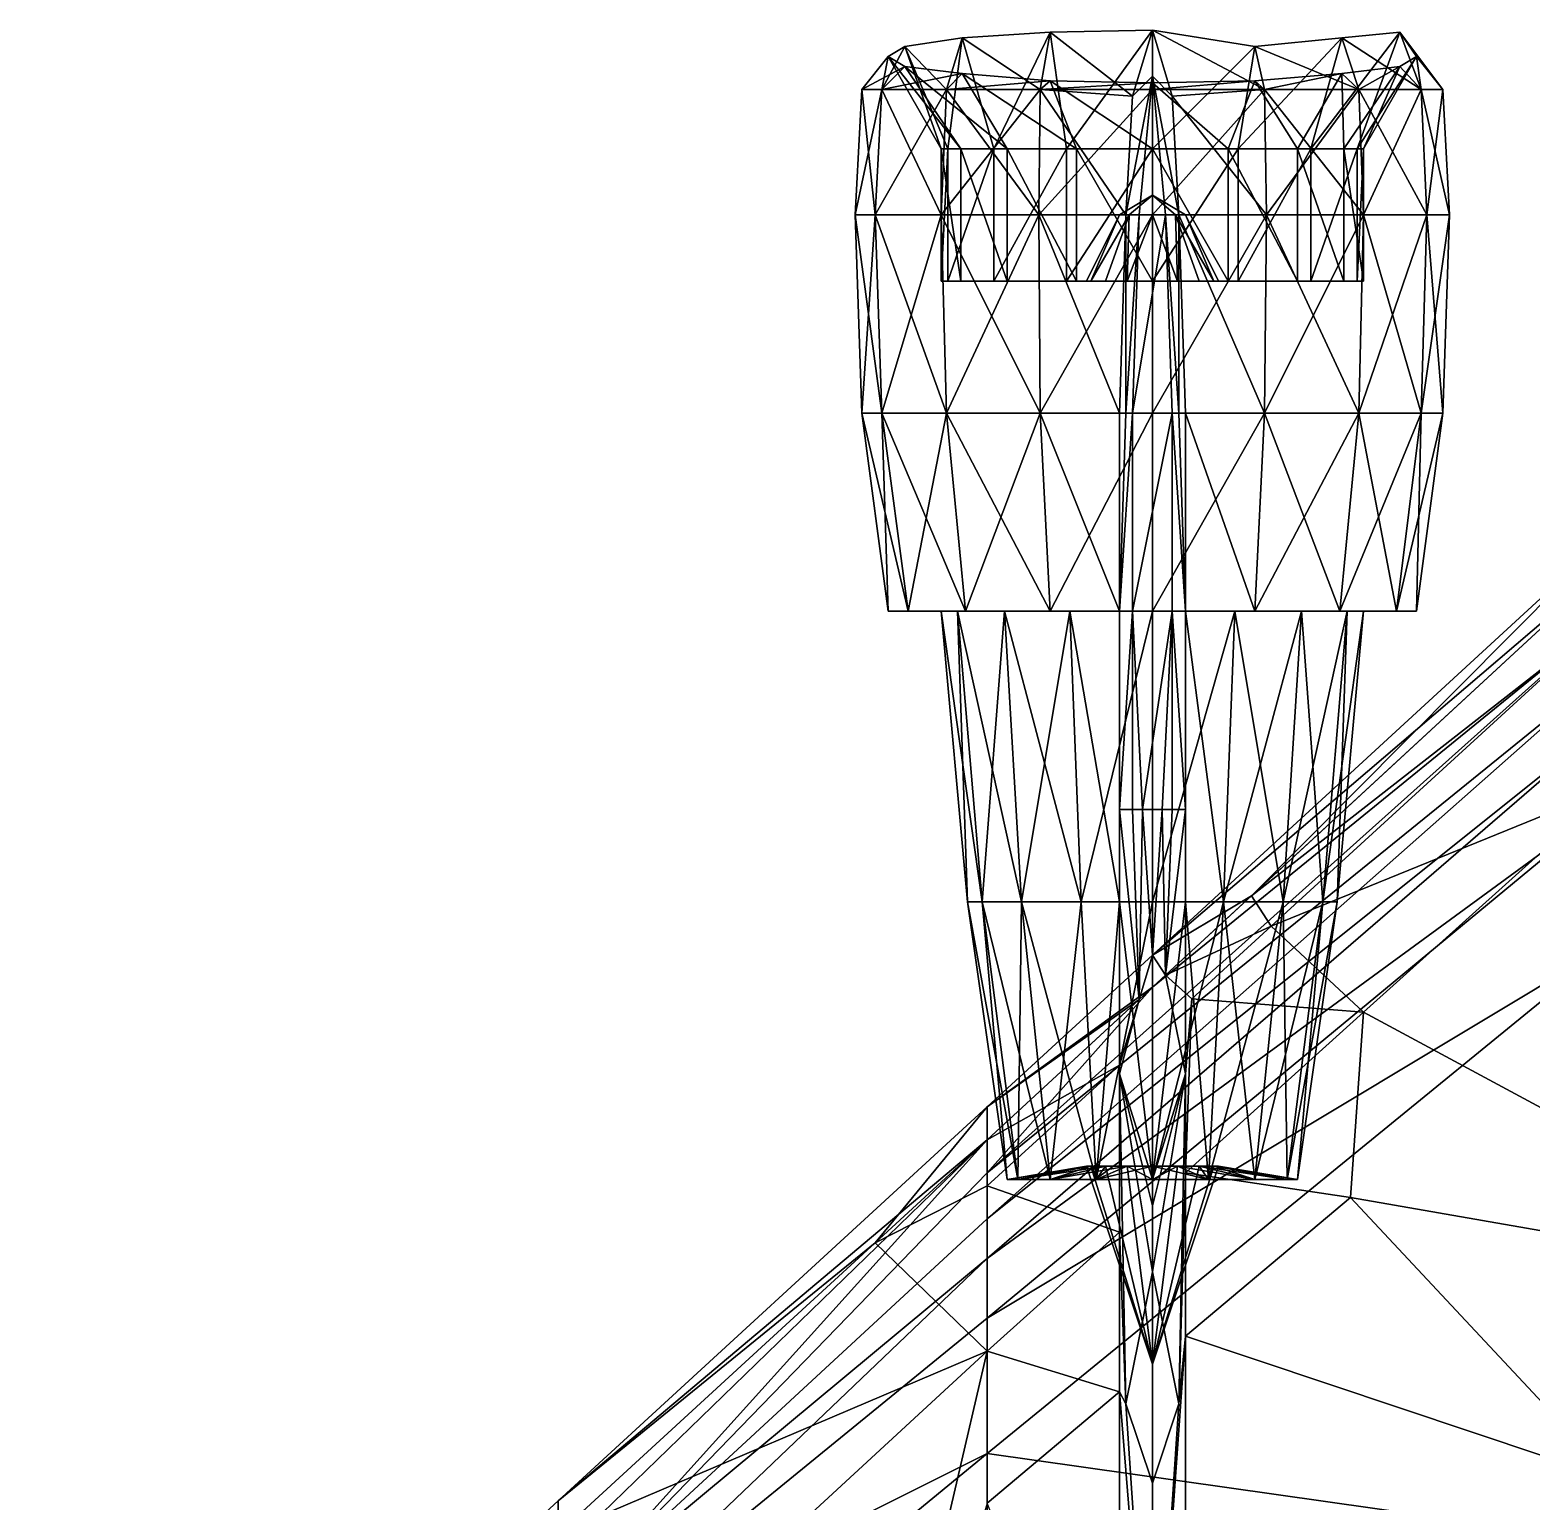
# Model space of a CAD drawing. Header units: metres. Extents: x -98 to 98, y -139 to 92.
# Drawn here: x -60 to -37.25, y -13.48 to 8.8 of the extents above; entities that cross this region are included whole.
import ezdxf

# ---------------------------------------------------------------- set-up
doc = ezdxf.new("R2010")
doc.units = ezdxf.units.M

msp = doc.modelspace()

# ---------------------------------------------------------------- linework, layer by layer
for points in [[(-46.1, 7, -11.65), (-46.75, 8.55, -11.4), (-45.88, 8.68, -10.1)], [(-45.88, 8.68, -10.1), (-46.75, 8.55, -11.4), (-46.12, 7.9, -9.58)], [(-45.88, 8.68, -10.1), (-46.12, 7.9, -9.58), (-44.7, 7.9, -8.62)], [(-45.4, 7, -10.6), (-46.1, 7, -11.65), (-45.88, 8.68, -10.1)], [(-45.4, 7, -10.6), (-45.88, 8.68, -10.1), (-44.55, 8.77, -9.2)], [(-44.55, 8.77, -9.2), (-45.88, 8.68, -10.1), (-44.7, 7.9, -8.62)], [(-44.3, 7, -9.8), (-45.4, 7, -10.6), (-44.55, 8.77, -9.2)], [(-44.55, 8.77, -9.2), (-44.7, 7.9, -8.62), (-43.3, 7.8, -8.3)], [(-44.3, 7, -9.8), (-44.55, 8.77, -9.2), (-43, 8.8, -8.9)], [(-43, 8.8, -8.9), (-44.55, 8.77, -9.2), (-43.3, 7.8, -8.3)], [(-43, 7, -9.5), (-44.3, 7, -9.8), (-43, 8.8, -8.9)], [(-43, 8.8, -8.9), (-43.3, 7.8, -8.3), (-43, 8.1, -8.2)], [(-43, 7, -9.5), (-43, 8.8, -8.9), (-41.45, 8.55, -9.2)], [(-41.45, 8.55, -9.2), (-43, 8.8, -8.9), (-41.3, 7.9, -8.62)], [(-43, 8.8, -8.9), (-42.7, 7.8, -8.3), (-41.3, 7.9, -8.62)], [(-42.7, 7.8, -8.3), (-43, 8.8, -8.9), (-43, 8.1, -8.2)], [(-40.6, 7, -10.6), (-41.7, 7, -9.8), (-40.13, 8.68, -10.1)], [(-41.7, 7, -9.8), (-41.45, 8.55, -9.2), (-40.13, 8.68, -10.1)], [(-40.13, 8.68, -10.1), (-41.45, 8.55, -9.2), (-39.87, 7.9, -9.58)], [(-39.9, 7, -11.65), (-40.6, 7, -10.6), (-39.25, 8.77, -11.4)], [(-40.6, 7, -10.6), (-40.13, 8.68, -10.1), (-39.25, 8.77, -11.4)], [(-39.25, 8.77, -11.4), (-40.13, 8.68, -10.1), (-38.93, 7.9, -11)], [(-40.13, 8.68, -10.1), (-39.87, 7.9, -9.58), (-38.93, 7.9, -11)], [(-39.9, 7, -11.65), (-39.25, 8.77, -11.4), (-39, 8.4, -12.9)], [(-39, 8.4, -12.9), (-39.25, 8.77, -11.4), (-38.6, 7.9, -12.7)], [(-39.25, 8.77, -11.4), (-38.93, 7.9, -11), (-38.6, 7.9, -12.7)], [(-46.75, 8.55, -11.4), (-47.1, 7.9, -11), (-46.12, 7.9, -9.58)], [(-46.75, 8.55, -11.4), (-47, 8.4, -12.9), (-47.1, 7.9, -11)], [(-46.2, 7, -12.7), (-47, 8.4, -12.9), (-46.75, 8.55, -11.4)], [(-46.1, 7, -11.65), (-46.2, 7, -12.7), (-46.75, 8.55, -11.4)], [(-41.7, 7, -9.8), (-43, 7, -9.5), (-41.45, 8.55, -9.2)], [(-41.45, 8.55, -9.2), (-41.3, 7.9, -8.62), (-39.87, 7.9, -9.58)], [(-47, 8.4, -12.9), (-47.4, 7.9, -12.7), (-47.1, 7.9, -11)], [(-47, 8.4, -12.9), (-46.75, 8.25, -14.4), (-47.4, 7.9, -12.7)], [(-46.75, 8.25, -14.4), (-47.1, 7.9, -14.4), (-47.4, 7.9, -12.7)], [(-46.75, 8.25, -14.4), (-45.88, 8.14, -15.5), (-47.1, 7.9, -14.4)], [(-46.2, 7, -12.7), (-45.9, 7, -14.1), (-47, 8.4, -12.9)], [(-45.9, 7, -14.1), (-46.75, 8.25, -14.4), (-47, 8.4, -12.9)], [(-45.9, 7, -14.1), (-45.2, 7, -15.1), (-46.75, 8.25, -14.4)], [(-45.2, 7, -15.1), (-45.88, 8.14, -15.5), (-46.75, 8.25, -14.4)], [(-40.1, 7, -14.1), (-39.25, 8.25, -14.4), (-40.13, 8.14, -15.5)], [(-40.13, 8.14, -15.5), (-39.25, 8.25, -14.4), (-39.87, 7.9, -15.83)], [(-40.1, 7, -14.1), (-39.8, 7, -12.7), (-39.25, 8.25, -14.4)], [(-39.8, 7, -12.7), (-39.9, 7, -11.65), (-39, 8.4, -12.9)], [(-39.25, 8.25, -14.4), (-38.93, 7.9, -14.4), (-39.87, 7.9, -15.83)], [(-39.8, 7, -12.7), (-39, 8.4, -12.9), (-39.25, 8.25, -14.4)], [(-39.25, 8.25, -14.4), (-39, 8.4, -12.9), (-38.93, 7.9, -14.4)], [(-39, 8.4, -12.9), (-38.6, 7.9, -12.7), (-38.93, 7.9, -14.4)], [(-45.88, 8.14, -15.5), (-46.12, 7.9, -15.83), (-47.1, 7.9, -14.4)], [(-45.88, 8.14, -15.5), (-44.55, 8.03, -16.6), (-46.12, 7.9, -15.83)], [(-44.55, 8.03, -16.6), (-44.7, 7.9, -16.78), (-46.12, 7.9, -15.83)], [(-45.2, 7, -15.1), (-44.15, 7, -15.7), (-45.88, 8.14, -15.5)], [(-44.15, 7, -15.7), (-44.55, 8.03, -16.6), (-45.88, 8.14, -15.5)], [(-44.55, 8.03, -16.6), (-43, 8, -16.9), (-44.7, 7.9, -16.78)], [(-43, 8, -16.9), (-43, 7.9, -17.2), (-44.7, 7.9, -16.78)], [(-44.15, 7, -15.7), (-43, 7, -15.9), (-44.55, 8.03, -16.6)], [(-43, 7, -15.9), (-43, 8, -16.9), (-44.55, 8.03, -16.6)], [(-43, 8.1, -8.2), (-43.4, 6, -7.7), (-43.2, 6, -7.2)], [(-43, 8.1, -8.2), (-43.3, 7.8, -8.3), (-43.4, 6, -8.2)], [(-43, 8.1, -8.2), (-43.4, 6, -8.2), (-43.4, 6, -7.7)], [(-43, 8.1, -8.2), (-43.2, 6, -7.2), (-42.8, 6, -7.2)], [(-42.6, 6, -7.7), (-43, 8.1, -8.2), (-42.8, 6, -7.2)], [(-42.7, 7.8, -8.3), (-43, 8.1, -8.2), (-42.6, 6, -8.2)], [(-42.6, 6, -8.2), (-43, 8.1, -8.2), (-42.6, 6, -7.7)], [(-41.85, 7, -15.7), (-41.45, 8.03, -16.6), (-43, 8, -16.9)], [(-43, 8, -16.9), (-41.45, 8.03, -16.6), (-43, 7.9, -17.2)], [(-41.45, 8.03, -16.6), (-41.3, 7.9, -16.78), (-43, 7.9, -17.2)], [(-43, 7, -15.9), (-41.85, 7, -15.7), (-43, 8, -16.9)], [(-41.85, 7, -15.7), (-40.8, 7, -15.1), (-41.45, 8.03, -16.6)], [(-40.8, 7, -15.1), (-40.13, 8.14, -15.5), (-41.45, 8.03, -16.6)], [(-41.45, 8.03, -16.6), (-40.13, 8.14, -15.5), (-41.3, 7.9, -16.78)], [(-40.13, 8.14, -15.5), (-39.87, 7.9, -15.83), (-41.3, 7.9, -16.78)], [(-40.8, 7, -15.1), (-40.1, 7, -14.1), (-40.13, 8.14, -15.5)], [(-47.2, 6, -14.45), (-47.5, 6, -12.7), (-47.1, 7.9, -14.4)], [(-47.5, 6, -12.7), (-47.4, 7.9, -12.7), (-47.1, 7.9, -14.4)], [(-47.5, 6, -12.7), (-47.2, 6, -10.96), (-47.4, 7.9, -12.7)], [(-47.2, 6, -10.96), (-47.1, 7.9, -11), (-47.4, 7.9, -12.7)], [(-46.2, 6, -15.9), (-47.2, 6, -14.45), (-46.12, 7.9, -15.83)], [(-47.2, 6, -14.45), (-47.1, 7.9, -14.4), (-46.12, 7.9, -15.83)], [(-47.2, 6, -10.96), (-46.2, 6, -9.5), (-47.1, 7.9, -11)], [(-46.2, 6, -9.5), (-46.12, 7.9, -9.58), (-47.1, 7.9, -11)], [(-44.72, 6, -16.87), (-46.2, 6, -15.9), (-44.7, 7.9, -16.78)], [(-46.2, 6, -15.9), (-46.12, 7.9, -15.83), (-44.7, 7.9, -16.78)], [(-46.2, 6, -9.5), (-44.72, 6, -8.52), (-46.12, 7.9, -9.58)], [(-44.72, 6, -8.52), (-44.7, 7.9, -8.62), (-46.12, 7.9, -9.58)], [(-43, 6, -17.2), (-44.72, 6, -16.87), (-43, 7.9, -17.2)], [(-44.72, 6, -16.87), (-44.7, 7.9, -16.78), (-43, 7.9, -17.2)], [(-44.72, 6, -8.52), (-43.4, 6, -8.2), (-44.7, 7.9, -8.62)], [(-43.4, 6, -8.2), (-43.3, 7.8, -8.3), (-44.7, 7.9, -8.62)], [(-41.27, 6, -16.87), (-43, 6, -17.2), (-41.3, 7.9, -16.78)], [(-43, 6, -17.2), (-43, 7.9, -17.2), (-41.3, 7.9, -16.78)], [(-41.27, 6, -8.52), (-41.3, 7.9, -8.62), (-42.7, 7.8, -8.3)], [(-42.6, 6, -8.2), (-41.27, 6, -8.52), (-42.7, 7.8, -8.3)], [(-41.27, 6, -8.52), (-39.8, 6, -9.5), (-41.3, 7.9, -8.62)], [(-39.8, 6, -9.5), (-39.87, 7.9, -9.58), (-41.3, 7.9, -8.62)], [(-41.27, 6, -16.87), (-41.3, 7.9, -16.78), (-39.87, 7.9, -15.83)], [(-39.8, 6, -15.9), (-41.27, 6, -16.87), (-39.87, 7.9, -15.83)], [(-39.8, 6, -9.5), (-38.84, 6, -10.96), (-39.87, 7.9, -9.58)], [(-38.84, 6, -10.96), (-38.93, 7.9, -11), (-39.87, 7.9, -9.58)], [(-39.8, 6, -15.9), (-39.87, 7.9, -15.83), (-38.93, 7.9, -14.4)], [(-38.84, 6, -14.45), (-39.8, 6, -15.9), (-38.93, 7.9, -14.4)], [(-38.84, 6, -10.96), (-38.5, 6, -12.7), (-38.93, 7.9, -11)], [(-38.5, 6, -12.7), (-38.6, 7.9, -12.7), (-38.93, 7.9, -11)], [(-38.84, 6, -14.45), (-38.93, 7.9, -14.4), (-38.6, 7.9, -12.7)], [(-38.5, 6, -12.7), (-38.84, 6, -14.45), (-38.6, 7.9, -12.7)], [(-46.1, 5, -11.65), (-46.2, 5, -12.7), (-46.1, 7, -11.65)], [(-46.2, 5, -12.7), (-46.2, 7, -12.7), (-46.1, 7, -11.65)], [(-46.2, 5, -12.7), (-45.9, 5, -14.1), (-46.2, 7, -12.7)], [(-45.9, 5, -14.1), (-45.9, 7, -14.1), (-46.2, 7, -12.7)], [(-45.4, 5, -10.6), (-46.1, 5, -11.65), (-45.4, 7, -10.6)], [(-46.1, 5, -11.65), (-46.1, 7, -11.65), (-45.4, 7, -10.6)], [(-45.9, 5, -14.1), (-45.2, 5, -15.1), (-45.9, 7, -14.1)], [(-45.2, 5, -15.1), (-45.2, 7, -15.1), (-45.9, 7, -14.1)], [(-44.3, 5, -9.8), (-45.4, 5, -10.6), (-44.3, 7, -9.8)], [(-45.4, 5, -10.6), (-45.4, 7, -10.6), (-44.3, 7, -9.8)], [(-45.2, 5, -15.1), (-44.15, 5, -15.7), (-45.2, 7, -15.1)], [(-44.15, 5, -15.7), (-44.15, 7, -15.7), (-45.2, 7, -15.1)], [(-43, 5, -9.5), (-44.3, 5, -9.8), (-43, 7, -9.5)], [(-44.3, 5, -9.8), (-44.3, 7, -9.8), (-43, 7, -9.5)], [(-44.15, 5, -15.7), (-43, 5, -15.9), (-44.15, 7, -15.7)], [(-43, 5, -15.9), (-43, 7, -15.9), (-44.15, 7, -15.7)], [(-43, 5, -15.9), (-41.85, 5, -15.7), (-43, 7, -15.9)], [(-41.85, 5, -15.7), (-41.85, 7, -15.7), (-43, 7, -15.9)], [(-41.7, 5, -9.8), (-43, 5, -9.5), (-41.7, 7, -9.8)], [(-43, 5, -9.5), (-43, 7, -9.5), (-41.7, 7, -9.8)], [(-41.85, 5, -15.7), (-40.8, 5, -15.1), (-41.85, 7, -15.7)], [(-40.8, 5, -15.1), (-40.8, 7, -15.1), (-41.85, 7, -15.7)], [(-40.6, 5, -10.6), (-41.7, 5, -9.8), (-40.6, 7, -10.6)], [(-41.7, 5, -9.8), (-41.7, 7, -9.8), (-40.6, 7, -10.6)], [(-40.8, 5, -15.1), (-40.1, 5, -14.1), (-40.8, 7, -15.1)], [(-40.1, 5, -14.1), (-40.1, 7, -14.1), (-40.8, 7, -15.1)], [(-39.9, 5, -11.65), (-40.6, 5, -10.6), (-39.9, 7, -11.65)], [(-40.6, 5, -10.6), (-40.6, 7, -10.6), (-39.9, 7, -11.65)], [(-40.1, 5, -14.1), (-39.8, 5, -12.7), (-40.1, 7, -14.1)], [(-39.8, 5, -12.7), (-39.8, 7, -12.7), (-40.1, 7, -14.1)], [(-39.8, 5, -12.7), (-39.9, 5, -11.65), (-39.8, 7, -12.7)], [(-39.9, 5, -11.65), (-39.9, 7, -11.65), (-39.8, 7, -12.7)], [(-43.5, 6, -12.7), (-43.35, 6, -12.35), (-43, 6.3, -12.7)], [(-43.35, 6, -13.05), (-43.5, 6, -12.7), (-43, 6.3, -12.7)], [(-43.35, 6, -12.35), (-43, 6, -12.2), (-43, 6.3, -12.7)], [(-43, 6, -13.2), (-43.35, 6, -13.05), (-43, 6.3, -12.7)], [(-42.65, 6, -13.05), (-43, 6, -13.2), (-43, 6.3, -12.7)], [(-42.5, 6, -12.7), (-42.65, 6, -13.05), (-43, 6.3, -12.7)], [(-42.65, 6, -12.35), (-42.5, 6, -12.7), (-43, 6.3, -12.7)], [(-43, 6, -12.2), (-42.65, 6, -12.35), (-43, 6.3, -12.7)], [(-47.4, 3, -12.7), (-47.5, 6, -12.7), (-47.2, 6, -14.45)], [(-47.4, 3, -12.7), (-47.1, 3, -11), (-47.5, 6, -12.7)], [(-47.1, 3, -11), (-47.2, 6, -10.96), (-47.5, 6, -12.7)], [(-47.1, 3, -14.4), (-47.4, 3, -12.7), (-47.2, 6, -14.45)], [(-47.1, 3, -14.4), (-47.2, 6, -14.45), (-46.2, 6, -15.9)], [(-47.1, 3, -11), (-46.12, 3, -9.58), (-47.2, 6, -10.96)], [(-46.12, 3, -9.58), (-46.2, 6, -9.5), (-47.2, 6, -10.96)], [(-46.12, 3, -15.83), (-47.1, 3, -14.4), (-46.2, 6, -15.9)], [(-46.12, 3, -15.83), (-46.2, 6, -15.9), (-44.72, 6, -16.87)], [(-46.12, 3, -9.58), (-44.7, 3, -8.62), (-46.2, 6, -9.5)], [(-44.7, 3, -8.62), (-44.72, 6, -8.52), (-46.2, 6, -9.5)], [(-44.7, 3, -16.78), (-46.12, 3, -15.83), (-44.72, 6, -16.87)], [(-44.7, 3, -16.78), (-44.72, 6, -16.87), (-43, 6, -17.2)], [(-44.7, 3, -8.62), (-43.5, 3, -8.3), (-44.72, 6, -8.52)], [(-43.5, 3, -8.3), (-43.4, 6, -8.2), (-44.72, 6, -8.52)], [(-43, 3, -17.2), (-44.7, 3, -16.78), (-43, 6, -17.2)], [(-43.5, 6, -12.7), (-44, 5, -12.7), (-43.93, 5, -12.32)], [(-43.5, 6, -12.7), (-43.93, 5, -13.08), (-44, 5, -12.7)], [(-43.35, 6, -12.35), (-43.93, 5, -12.32), (-43.71, 5, -12)], [(-43.35, 6, -12.35), (-43.5, 6, -12.7), (-43.93, 5, -12.32)], [(-43.5, 6, -12.7), (-43.35, 6, -13.05), (-43.93, 5, -13.08)], [(-43.35, 6, -13.05), (-43.71, 5, -13.41), (-43.93, 5, -13.08)], [(-43.35, 6, -12.35), (-43.71, 5, -12), (-43.38, 5, -11.78)], [(-43.35, 6, -13.05), (-43.38, 5, -13.63), (-43.71, 5, -13.41)], [(-43.4, 6, -8.2), (-43.5, 3, -8.3), (-43.4, 3, -7)], [(-43.4, 6, -7.7), (-43.4, 3, -7), (-43.2, 6, -7.2)], [(-43.4, 3, -7), (-43.3, 3, -6), (-43.2, 6, -7.2)], [(-43.4, 6, -8.2), (-43.4, 3, -7), (-43.4, 6, -7.7)], [(-43, 6, -12.2), (-43.38, 5, -11.78), (-43, 5, -11.7)], [(-43, 6, -12.2), (-43.35, 6, -12.35), (-43.38, 5, -11.78)], [(-43.35, 6, -13.05), (-43, 6, -13.2), (-43.38, 5, -13.63)], [(-43, 6, -13.2), (-43, 5, -13.7), (-43.38, 5, -13.63)], [(-42.8, 6, -7.2), (-43.3, 3, -6), (-42.7, 3, -6)], [(-43.2, 6, -7.2), (-43.3, 3, -6), (-42.8, 6, -7.2)], [(-43, 6, -13.2), (-42.62, 5, -13.63), (-43, 5, -13.7)], [(-43, 6, -13.2), (-42.65, 6, -13.05), (-42.62, 5, -13.63)], [(-42.65, 6, -12.35), (-43, 6, -12.2), (-42.62, 5, -11.78)], [(-43, 6, -12.2), (-43, 5, -11.7), (-42.62, 5, -11.78)], [(-41.3, 3, -16.78), (-43, 3, -17.2), (-41.27, 6, -16.87)], [(-43, 3, -17.2), (-43, 6, -17.2), (-41.27, 6, -16.87)], [(-42.6, 6, -7.7), (-42.8, 6, -7.2), (-42.6, 3, -7)], [(-42.6, 3, -7), (-42.8, 6, -7.2), (-42.7, 3, -6)], [(-42.65, 6, -13.05), (-42.29, 5, -13.41), (-42.62, 5, -13.63)], [(-42.65, 6, -13.05), (-42.07, 5, -13.08), (-42.29, 5, -13.41)], [(-42.65, 6, -13.05), (-42.5, 6, -12.7), (-42.07, 5, -13.08)], [(-42.5, 6, -12.7), (-42.65, 6, -12.35), (-42.07, 5, -12.32)], [(-42.65, 6, -12.35), (-42.29, 5, -12), (-42.07, 5, -12.32)], [(-42.65, 6, -12.35), (-42.62, 5, -11.78), (-42.29, 5, -12)], [(-42.5, 3, -8.3), (-41.3, 3, -8.62), (-42.6, 6, -8.2)], [(-41.3, 3, -8.62), (-41.27, 6, -8.52), (-42.6, 6, -8.2)], [(-42.5, 3, -8.3), (-42.6, 6, -8.2), (-42.6, 3, -7)], [(-42.6, 3, -7), (-42.6, 6, -8.2), (-42.6, 6, -7.7)], [(-42.5, 6, -12.7), (-42, 5, -12.7), (-42.07, 5, -13.08)], [(-42.5, 6, -12.7), (-42.07, 5, -12.32), (-42, 5, -12.7)], [(-41.3, 3, -8.62), (-39.87, 3, -9.58), (-41.27, 6, -8.52)], [(-39.87, 3, -15.83), (-41.3, 3, -16.78), (-39.8, 6, -15.9)], [(-41.3, 3, -16.78), (-41.27, 6, -16.87), (-39.8, 6, -15.9)], [(-39.87, 3, -9.58), (-39.8, 6, -9.5), (-41.27, 6, -8.52)], [(-39.87, 3, -9.58), (-38.93, 3, -11), (-39.8, 6, -9.5)], [(-38.93, 3, -14.4), (-39.87, 3, -15.83), (-38.84, 6, -14.45)], [(-39.87, 3, -15.83), (-39.8, 6, -15.9), (-38.84, 6, -14.45)], [(-38.93, 3, -11), (-38.84, 6, -10.96), (-39.8, 6, -9.5)], [(-38.93, 3, -11), (-38.6, 3, -12.7), (-38.84, 6, -10.96)], [(-38.6, 3, -12.7), (-38.93, 3, -14.4), (-38.5, 6, -12.7)], [(-38.93, 3, -14.4), (-38.84, 6, -14.45), (-38.5, 6, -12.7)], [(-38.6, 3, -12.7), (-38.5, 6, -12.7), (-38.84, 6, -10.96)], [(-44, 5, -12.7), (-43.93, 5, -13.08), (-46.2, 5, -12.7)], [(-44, 5, -12.7), (-46.2, 5, -12.7), (-46.1, 5, -11.65)], [(-43.93, 5, -13.08), (-45.9, 5, -14.1), (-46.2, 5, -12.7)], [(-43.93, 5, -12.32), (-44, 5, -12.7), (-46.1, 5, -11.65)], [(-43.93, 5, -12.32), (-46.1, 5, -11.65), (-45.4, 5, -10.6)], [(-43.93, 5, -13.08), (-43.71, 5, -13.41), (-45.9, 5, -14.1)], [(-43.71, 5, -13.41), (-45.2, 5, -15.1), (-45.9, 5, -14.1)], [(-43.71, 5, -12), (-43.93, 5, -12.32), (-45.4, 5, -10.6)], [(-43.71, 5, -12), (-45.4, 5, -10.6), (-44.3, 5, -9.8)], [(-43.71, 5, -13.41), (-43.38, 5, -13.63), (-45.2, 5, -15.1)], [(-43.38, 5, -13.63), (-44.15, 5, -15.7), (-45.2, 5, -15.1)], [(-43.38, 5, -11.78), (-43.71, 5, -12), (-44.3, 5, -9.8)], [(-43.38, 5, -11.78), (-44.3, 5, -9.8), (-43, 5, -9.5)], [(-43.38, 5, -13.63), (-43, 5, -13.7), (-44.15, 5, -15.7)], [(-43, 5, -13.7), (-43, 5, -15.9), (-44.15, 5, -15.7)], [(-43, 5, -11.7), (-43.38, 5, -11.78), (-43, 5, -9.5)], [(-43, 5, -13.7), (-42.62, 5, -13.63), (-43, 5, -15.9)], [(-42.62, 5, -11.78), (-43, 5, -11.7), (-41.7, 5, -9.8)], [(-42.62, 5, -13.63), (-41.85, 5, -15.7), (-43, 5, -15.9)], [(-43, 5, -11.7), (-43, 5, -9.5), (-41.7, 5, -9.8)], [(-42.62, 5, -13.63), (-42.29, 5, -13.41), (-41.85, 5, -15.7)], [(-42.29, 5, -12), (-42.62, 5, -11.78), (-40.6, 5, -10.6)], [(-42.62, 5, -11.78), (-41.7, 5, -9.8), (-40.6, 5, -10.6)], [(-42.29, 5, -13.41), (-42.07, 5, -13.08), (-40.8, 5, -15.1)], [(-42.07, 5, -12.32), (-42.29, 5, -12), (-39.9, 5, -11.65)], [(-42.29, 5, -13.41), (-40.8, 5, -15.1), (-41.85, 5, -15.7)], [(-42.29, 5, -12), (-40.6, 5, -10.6), (-39.9, 5, -11.65)], [(-42.07, 5, -13.08), (-42, 5, -12.7), (-40.1, 5, -14.1)], [(-42, 5, -12.7), (-42.07, 5, -12.32), (-39.8, 5, -12.7)], [(-42.07, 5, -13.08), (-40.1, 5, -14.1), (-40.8, 5, -15.1)], [(-42.07, 5, -12.32), (-39.9, 5, -11.65), (-39.8, 5, -12.7)], [(-42, 5, -12.7), (-39.8, 5, -12.7), (-40.1, 5, -14.1)], [(-47, 0, -12.7), (-47.4, 3, -12.7), (-47.1, 3, -14.4)], [(-47, 0, -12.7), (-46.7, 0, -11.18), (-47.4, 3, -12.7)], [(-46.7, 0, -11.18), (-47.1, 3, -11), (-47.4, 3, -12.7)], [(-46.7, 0, -14.25), (-47.1, 3, -14.4), (-46.12, 3, -15.83)], [(-46.7, 0, -14.25), (-47, 0, -12.7), (-47.1, 3, -14.4)], [(-46.7, 0, -11.18), (-45.83, 0, -9.85), (-47.1, 3, -11)], [(-45.83, 0, -9.85), (-46.12, 3, -9.58), (-47.1, 3, -11)], [(-45.83, 0, -15.55), (-46.7, 0, -14.25), (-46.12, 3, -15.83)], [(-45.83, 0, -15.55), (-46.12, 3, -15.83), (-44.7, 3, -16.78)], [(-45.83, 0, -9.85), (-44.55, 0, -9), (-46.12, 3, -9.58)], [(-44.55, 0, -9), (-44.7, 3, -8.62), (-46.12, 3, -9.58)], [(-44.55, 0, -16.4), (-45.83, 0, -15.55), (-44.7, 3, -16.78)], [(-44.55, 0, -16.4), (-44.7, 3, -16.78), (-43, 3, -17.2)], [(-44.55, 0, -9), (-43.5, 0, -8.7), (-44.7, 3, -8.62)], [(-43.5, 0, -8.7), (-43.5, 3, -8.3), (-44.7, 3, -8.62)], [(-43, 0, -16.7), (-44.55, 0, -16.4), (-43, 3, -17.2)], [(-43.3, 3, -6), (-43.5, 0, -7), (-43.3, 0, -4.85)], [(-43.4, 3, -7), (-43.5, 0, -7), (-43.3, 3, -6)], [(-43.4, 3, -7), (-43.5, 3, -8.3), (-43.5, 0, -7)], [(-43.5, 3, -8.3), (-43.5, 0, -8.7), (-43.5, 0, -7)], [(-42.7, 3, -6), (-43.3, 0, -4.85), (-42.7, 0, -4.85)], [(-43.3, 3, -6), (-43.3, 0, -4.85), (-42.7, 3, -6)], [(-41.45, 0, -16.4), (-43, 0, -16.7), (-41.3, 3, -16.78)], [(-43, 0, -16.7), (-43, 3, -17.2), (-41.3, 3, -16.78)], [(-42.5, 0, -7), (-42.7, 3, -6), (-42.7, 0, -4.85)], [(-42.5, 0, -7), (-42.6, 3, -7), (-42.7, 3, -6)], [(-42.5, 0, -7), (-42.5, 3, -8.3), (-42.6, 3, -7)], [(-42.5, 0, -8.7), (-41.45, 0, -9), (-42.5, 3, -8.3)], [(-41.45, 0, -9), (-41.3, 3, -8.62), (-42.5, 3, -8.3)], [(-42.5, 0, -8.7), (-42.5, 3, -8.3), (-42.5, 0, -7)], [(-41.45, 0, -9), (-40.16, 0, -9.85), (-41.3, 3, -8.62)], [(-40.16, 0, -15.55), (-41.45, 0, -16.4), (-39.87, 3, -15.83)], [(-41.45, 0, -16.4), (-41.3, 3, -16.78), (-39.87, 3, -15.83)], [(-40.16, 0, -9.85), (-39.87, 3, -9.58), (-41.3, 3, -8.62)], [(-40.16, 0, -9.85), (-39.3, 0, -11.18), (-39.87, 3, -9.58)], [(-39.3, 0, -14.25), (-40.16, 0, -15.55), (-38.93, 3, -14.4)], [(-40.16, 0, -15.55), (-39.87, 3, -15.83), (-38.93, 3, -14.4)], [(-39.3, 0, -11.18), (-38.93, 3, -11), (-39.87, 3, -9.58)], [(-39.3, 0, -11.18), (-39, 0, -12.7), (-38.93, 3, -11)], [(-39, 0, -12.7), (-39.3, 0, -14.25), (-38.6, 3, -12.7)], [(-39.3, 0, -14.25), (-38.93, 3, -14.4), (-38.6, 3, -12.7)], [(-39, 0, -12.7), (-38.6, 3, -12.7), (-38.93, 3, -11)], [(-36, 0.7684, -3.0905), (-36, 1.2218, -4.0897), (-43, -5.2048, -3.628)], [(-41.5, -4.308, -4.763), (-43, -5.2048, -3.628), (-36, 1.2218, -4.0897)], [(-36, 0.7689, -5.1247), (-41.5, -4.308, -4.763), (-36, 1.2218, -4.0897)], [(-43, -5.6925, -2.5817), (-36, 0.7684, -3.0905), (-43, -5.2048, -3.628)], [(-36, 0, -2.4), (-36, 0.7684, -3.0905), (-43, -5.6925, -2.5817)], [(-36, 0.7689, -5.1247), (-36, -0.0138, -5.522), (-41.5, -4.308, -4.763)], [(-46.2, 0, -12.7), (-47, 0, -12.7), (-46.7, 0, -14.25)], [(-46.2, 0, -12.7), (-45.95, 0, -11.48), (-47, 0, -12.7)], [(-45.95, 0, -11.48), (-46.7, 0, -11.18), (-47, 0, -12.7)], [(-45.95, 0, -13.95), (-46.7, 0, -14.25), (-45.83, 0, -15.55)], [(-45.95, 0, -13.95), (-46.2, 0, -12.7), (-46.7, 0, -14.25)], [(-45.95, 0, -11.48), (-45.24, 0, -10.45), (-46.7, 0, -11.18)], [(-45.24, 0, -10.45), (-45.83, 0, -9.85), (-46.7, 0, -11.18)], [(-45.8, -4.4, -12.7), (-46.2, 0, -12.7), (-45.95, 0, -13.95)], [(-45.8, -4.4, -12.7), (-45.58, -4.4, -11.63), (-46.2, 0, -12.7)], [(-45.58, -4.4, -11.63), (-45.95, 0, -11.48), (-46.2, 0, -12.7)], [(-45.24, 0, -14.96), (-45.95, 0, -13.95), (-45.83, 0, -15.55)], [(-45.58, -4.4, -13.78), (-45.95, 0, -13.95), (-45.24, 0, -14.96)], [(-45.58, -4.4, -13.78), (-45.8, -4.4, -12.7), (-45.95, 0, -13.95)], [(-45.58, -4.4, -11.63), (-44.98, -4.4, -10.72), (-45.95, 0, -11.48)], [(-44.98, -4.4, -10.72), (-45.24, 0, -10.45), (-45.95, 0, -11.48)], [(-45.24, 0, -14.96), (-45.83, 0, -15.55), (-44.55, 0, -16.4)], [(-45.24, 0, -10.45), (-44.25, 0, -9.75), (-45.83, 0, -9.85)], [(-44.25, 0, -9.75), (-44.55, 0, -9), (-45.83, 0, -9.85)], [(-44.98, -4.4, -14.68), (-45.58, -4.4, -13.78), (-45.24, 0, -14.96)], [(-45.5, -8.5, -2), (-36, 0, -2.4), (-43, -5.6925, -2.5817)], [(-45.5, -8.5, -2), (-36, -0.8, -1.8), (-36, 0, -2.4)], [(-44.25, 0, -15.65), (-45.24, 0, -14.96), (-44.55, 0, -16.4)], [(-44.98, -4.4, -14.68), (-45.24, 0, -14.96), (-44.25, 0, -15.65)], [(-44.98, -4.4, -10.72), (-44.08, -4.4, -10.12), (-45.24, 0, -10.45)], [(-44.08, -4.4, -10.12), (-44.25, 0, -9.75), (-45.24, 0, -10.45)], [(-44.08, -4.4, -15.28), (-44.98, -4.4, -14.68), (-44.25, 0, -15.65)], [(-44.25, 0, -15.65), (-44.55, 0, -16.4), (-43, 0, -16.7)], [(-44.25, 0, -9.75), (-43.5, 0, -9.5), (-44.55, 0, -9)], [(-43.5, 0, -9.5), (-43.5, 0, -8.7), (-44.55, 0, -9)], [(-43, 0, -15.9), (-44.25, 0, -15.65), (-43, 0, -16.7)], [(-44.08, -4.4, -15.28), (-44.25, 0, -15.65), (-43, 0, -15.9)], [(-44.08, -4.4, -10.12), (-43.5, -4.4, -9.9), (-44.25, 0, -9.75)], [(-43.5, -4.4, -9.9), (-43.5, 0, -9.5), (-44.25, 0, -9.75)], [(-43, -4.4, -15.5), (-44.08, -4.4, -15.28), (-43, 0, -15.9)], [(-43.5, 0, -9.5), (-43.5, -4.4, -9.9), (-43.5, -3, -7)], [(-43.5, 0, -8.7), (-43.5, 0, -9.5), (-43.5, -3, -7)], [(-43.5, 0, -7), (-43.5, 0, -8.7), (-43.5, -3, -7)], [(-43.5, 0, -7), (-43.5, -3, -7), (-43.3, 0, -4.85)], [(-43.5, -3, -7), (-43.3, -3, -5), (-43.3, 0, -4.85)], [(-43.3, 0, -4.85), (-43.15, -3, -4), (-42.7, 0, -4.85)], [(-43.15, -3, -4), (-43.3, 0, -4.85), (-43.3, -3, -5)], [(-42.7, 0, -4.85), (-43.15, -3, -4), (-42.85, -3, -4)], [(-41.75, 0, -15.65), (-43, 0, -15.9), (-41.45, 0, -16.4)], [(-43, 0, -15.9), (-43, 0, -16.7), (-41.45, 0, -16.4)], [(-41.92, -4.4, -15.28), (-43, -4.4, -15.5), (-41.75, 0, -15.65)], [(-43, -4.4, -15.5), (-43, 0, -15.9), (-41.75, 0, -15.65)], [(-42.85, -3, -4), (-42.7, -3, -5), (-42.7, 0, -4.85)], [(-42.5, -3, -7), (-42.5, 0, -7), (-42.7, 0, -4.85)], [(-42.7, -3, -5), (-42.5, -3, -7), (-42.7, 0, -4.85)], [(-42.5, 0, -9.5), (-41.75, 0, -9.75), (-42.5, 0, -8.7)], [(-41.75, 0, -9.75), (-41.45, 0, -9), (-42.5, 0, -8.7)], [(-42.5, -4.4, -9.9), (-41.92, -4.4, -10.12), (-42.5, 0, -9.5)], [(-41.92, -4.4, -10.12), (-41.75, 0, -9.75), (-42.5, 0, -9.5)], [(-42.5, -4.4, -9.9), (-42.5, 0, -9.5), (-42.5, -3, -7)], [(-42.5, 0, -9.5), (-42.5, 0, -8.7), (-42.5, -3, -7)], [(-42.5, -3, -7), (-42.5, 0, -8.7), (-42.5, 0, -7)], [(-41.92, -4.4, -10.12), (-41.02, -4.4, -10.72), (-41.75, 0, -9.75)], [(-41.02, -4.4, -14.68), (-41.92, -4.4, -15.28), (-40.74, 0, -14.96)], [(-41.92, -4.4, -15.28), (-41.75, 0, -15.65), (-40.74, 0, -14.96)], [(-41.75, 0, -9.75), (-40.74, 0, -10.45), (-41.45, 0, -9)], [(-40.74, 0, -14.96), (-41.75, 0, -15.65), (-40.16, 0, -15.55)], [(-41.75, 0, -15.65), (-41.45, 0, -16.4), (-40.16, 0, -15.55)], [(-41.02, -4.4, -10.72), (-40.74, 0, -10.45), (-41.75, 0, -9.75)], [(-36, -0.0138, -5.522), (-41.2, -4.7684, -5.0721), (-41.5, -4.308, -4.763)], [(-40.74, 0, -10.45), (-40.16, 0, -9.85), (-41.45, 0, -9)], [(-36, -0.0138, -5.522), (-36, -2.6508, -5.8823), (-41.2, -4.7684, -5.0721)], [(-41.02, -4.4, -10.72), (-40.42, -4.4, -11.63), (-40.74, 0, -10.45)], [(-40.42, -4.4, -13.78), (-41.02, -4.4, -14.68), (-40.05, 0, -13.95)], [(-41.02, -4.4, -14.68), (-40.74, 0, -14.96), (-40.05, 0, -13.95)], [(-40.74, 0, -10.45), (-40.05, 0, -11.48), (-40.16, 0, -9.85)], [(-40.05, 0, -13.95), (-40.74, 0, -14.96), (-39.3, 0, -14.25)], [(-40.74, 0, -14.96), (-40.16, 0, -15.55), (-39.3, 0, -14.25)], [(-40.42, -4.4, -11.63), (-40.05, 0, -11.48), (-40.74, 0, -10.45)], [(-40.42, -4.4, -11.63), (-40.2, -4.4, -12.7), (-40.05, 0, -11.48)], [(-40.2, -4.4, -12.7), (-40.42, -4.4, -13.78), (-39.8, 0, -12.7)], [(-40.42, -4.4, -13.78), (-40.05, 0, -13.95), (-39.8, 0, -12.7)], [(-40.2, -4.4, -12.7), (-39.8, 0, -12.7), (-40.05, 0, -11.48)], [(-40.05, 0, -11.48), (-39.3, 0, -11.18), (-40.16, 0, -9.85)], [(-40.05, 0, -11.48), (-39.8, 0, -12.7), (-39.3, 0, -11.18)], [(-39.8, 0, -12.7), (-40.05, 0, -13.95), (-39, 0, -12.7)], [(-40.05, 0, -13.95), (-39.3, 0, -14.25), (-39, 0, -12.7)], [(-39.8, 0, -12.7), (-39, 0, -12.7), (-39.3, 0, -11.18)], [(-45.5, -9.2, -1.5), (-36, -0.8, -1.8), (-45.5, -8.5, -2)], [(-36, -1.6, -1.65), (-36, -0.8, -1.8), (-45.5, -9.2, -1.5)], [(-45.5, -9.8, -1.2), (-36, -1.6, -1.65), (-45.5, -9.2, -1.5)], [(-36, -2.85, -1.4), (-36, -1.6, -1.65), (-45.5, -9.8, -1.2)], [(-36, -2.6508, -5.8823), (-39.8, -6.0705, -5.4494), (-41.2, -4.7684, -5.0721)], [(-32, -10.2654, -6.408), (-39.8, -6.0705, -5.4494), (-36, -2.6508, -5.8823)], [(-45.5, -10.7, -1), (-36, -2.85, -1.4), (-45.5, -9.8, -1.2)], [(-36, -5, -1.115), (-36, -2.85, -1.4), (-45.5, -10.7, -1)], [(-43.5, -3, -7), (-43.5, -4.4, -9.9), (-43.5, -7, -7)], [(-43.5, -3, -7), (-43.5, -7, -7), (-43.2, -5.8771, -4.6513)], [(-43.3, -3, -5), (-43.5, -3, -7), (-43.2, -5.8771, -4.6513)], [(-43.3, -3, -5), (-43.2, -5.8771, -4.6513), (-43.15, -3, -4)], [(-43.15, -3, -4), (-43.2, -5.8771, -4.6513), (-43, -5.2048, -3.628)], [(-43.15, -3, -4), (-43, -5.2048, -3.628), (-42.85, -3, -4)], [(-42.8, -5.5079, -4.6776), (-42.85, -3, -4), (-43, -5.2048, -3.628)], [(-42.7, -3, -5), (-42.85, -3, -4), (-42.8, -5.5079, -4.6776)], [(-42.5, -7, -7), (-42.5, -3, -7), (-42.8, -5.5079, -4.6776)], [(-42.5, -3, -7), (-42.7, -3, -5), (-42.8, -5.5079, -4.6776)], [(-42.5, -7, -7), (-42.5, -4.4, -9.9), (-42.5, -3, -7)], [(-41.5, -4.308, -4.763), (-42.8, -5.5079, -4.6776), (-43, -5.2048, -3.628)], [(-41.5, -4.308, -4.763), (-41.2, -4.7684, -5.0721), (-42.8, -5.5079, -4.6776)], [(-45.2, -8.6, -12.7), (-45.8, -4.4, -12.7), (-45.58, -4.4, -13.78)], [(-45.2, -8.6, -12.7), (-45.04, -8.6, -11.85), (-45.8, -4.4, -12.7)], [(-45.04, -8.6, -11.85), (-45.58, -4.4, -11.63), (-45.8, -4.4, -12.7)], [(-45.04, -8.6, -13.55), (-45.58, -4.4, -13.78), (-44.98, -4.4, -14.68)], [(-45.04, -8.6, -13.55), (-45.2, -8.6, -12.7), (-45.58, -4.4, -13.78)], [(-45.04, -8.6, -11.85), (-44.55, -8.6, -11.15), (-45.58, -4.4, -11.63)], [(-44.55, -8.6, -11.15), (-44.98, -4.4, -10.72), (-45.58, -4.4, -11.63)], [(-44.55, -8.6, -14.25), (-45.04, -8.6, -13.55), (-44.98, -4.4, -14.68)], [(-44.55, -8.6, -14.25), (-44.98, -4.4, -14.68), (-44.08, -4.4, -15.28)], [(-44.55, -8.6, -11.15), (-43.85, -8.6, -10.65), (-44.98, -4.4, -10.72)], [(-43.85, -8.6, -10.65), (-44.08, -4.4, -10.12), (-44.98, -4.4, -10.72)], [(-43.85, -8.6, -14.72), (-44.55, -8.6, -14.25), (-44.08, -4.4, -15.28)], [(-43.85, -8.6, -14.72), (-44.08, -4.4, -15.28), (-43, -4.4, -15.5)], [(-43.5, -4.4, -9.9), (-44.08, -4.4, -10.12), (-43.85, -8.6, -10.65)], [(-43, -8.6, -14.9), (-43.85, -8.6, -14.72), (-43, -4.4, -15.5)], [(-43, -8.6, -10.5), (-43.5, -4.4, -9.9), (-43.85, -8.6, -10.65)], [(-43.5, -4.4, -9.9), (-43, -8.6, -10.5), (-43.5, -7, -7)], [(-43, -8.6, -10.5), (-42.15, -8.6, -10.65), (-42.5, -4.4, -9.9)], [(-42.15, -8.6, -14.72), (-43, -8.6, -14.9), (-41.92, -4.4, -15.28)], [(-43, -8.6, -14.9), (-43, -4.4, -15.5), (-41.92, -4.4, -15.28)], [(-43, -8.6, -10.5), (-42.5, -4.4, -9.9), (-42.5, -7, -7)], [(-42.15, -8.6, -10.65), (-41.92, -4.4, -10.12), (-42.5, -4.4, -9.9)], [(-42.15, -8.6, -10.65), (-41.45, -8.6, -11.15), (-41.92, -4.4, -10.12)], [(-41.45, -8.6, -14.25), (-42.15, -8.6, -14.72), (-41.02, -4.4, -14.68)], [(-42.15, -8.6, -14.72), (-41.92, -4.4, -15.28), (-41.02, -4.4, -14.68)], [(-41.45, -8.6, -11.15), (-41.02, -4.4, -10.72), (-41.92, -4.4, -10.12)], [(-41.45, -8.6, -11.15), (-40.96, -8.6, -11.85), (-41.02, -4.4, -10.72)], [(-40.96, -8.6, -13.55), (-41.45, -8.6, -14.25), (-40.42, -4.4, -13.78)], [(-41.45, -8.6, -14.25), (-41.02, -4.4, -14.68), (-40.42, -4.4, -13.78)], [(-40.96, -8.6, -11.85), (-40.42, -4.4, -11.63), (-41.02, -4.4, -10.72)], [(-40.96, -8.6, -11.85), (-40.8, -8.6, -12.7), (-40.42, -4.4, -11.63)], [(-40.8, -8.6, -12.7), (-40.96, -8.6, -13.55), (-40.2, -4.4, -12.7)], [(-40.96, -8.6, -13.55), (-40.42, -4.4, -13.78), (-40.2, -4.4, -12.7)], [(-40.8, -8.6, -12.7), (-40.2, -4.4, -12.7), (-40.42, -4.4, -11.63)], [(-41.2, -4.7684, -5.0721), (-42.4, -5.8656, -4.9682), (-42.8, -5.5079, -4.6776)], [(-41.2, -4.7684, -5.0721), (-39.8, -6.0705, -5.4494), (-42.4, -5.8656, -4.9682)], [(-36, -14.1, -1.277), (-36, -5, -1.115), (-45.5, -12.75, -0.6)], [(-45.5, -12.75, -0.6), (-36, -5, -1.115), (-45.5, -10.7, -1)], [(-45.5, -7.5, -3.4631), (-43, -5.6925, -2.5817), (-43, -5.2048, -3.628)], [(-43, -5.2048, -3.628), (-43.2, -5.8771, -4.6513), (-45.5, -7.5, -3.4631)], [(-42.5, -7, -7), (-42.8, -5.5079, -4.6776), (-42.4, -5.8656, -4.9682)], [(-45.5, -8, -2.4), (-43, -5.6925, -2.5817), (-45.5, -7.5, -3.4631)], [(-45.5, -8, -2.4), (-45.5, -8.5, -2), (-43, -5.6925, -2.5817)], [(-43.2, -5.8771, -4.6513), (-45.5, -8, -4.5), (-45.5, -7.5, -3.4631)], [(-43.2, -5.8771, -4.6513), (-43.5, -6.8713, -4.8731), (-45.5, -8, -4.5)], [(-43.2, -5.8771, -4.6513), (-43.5, -7, -7), (-43.5, -6.8713, -4.8731)], [(-39.8, -6.0705, -5.4494), (-42.5, -8.5003, -5.1418), (-42.4, -5.8656, -4.9682)], [(-42.5, -7, -7), (-42.4, -5.8656, -4.9682), (-42.5, -8.5003, -5.1418)], [(-40, -8.8725, -5.5393), (-42.5, -8.5003, -5.1418), (-39.8, -6.0705, -5.4494)], [(-32, -10.2654, -6.408), (-40, -8.8725, -5.5393), (-39.8, -6.0705, -5.4494)], [(-43.5, -6.8713, -4.8731), (-45.5, -8.7, -4.7), (-45.5, -8, -4.5)], [(-43.5, -6.8713, -4.8731), (-43.5, -9.4002, -5.0279), (-45.5, -8.7, -4.7)], [(-43.5, -7, -7), (-43.5, -9.4002, -5.0279), (-43.5, -6.8713, -4.8731)], [(-43.5, -7, -7), (-43.4, -12, -7), (-43.5, -9.4002, -5.0279)], [(-43.5, -7, -7), (-43, -10, -9.75), (-43.4, -12, -7)], [(-43, -9, -10.25), (-43, -10, -9.75), (-43.5, -7, -7)], [(-43, -8.6, -10.5), (-43, -9, -10.25), (-43.5, -7, -7)], [(-42.6, -12, -7), (-43, -10, -9.75), (-42.5, -7, -7)], [(-43, -10, -9.75), (-43, -9, -10.25), (-42.5, -7, -7)], [(-43, -9, -10.25), (-43, -8.6, -10.5), (-42.5, -7, -7)], [(-42.6, -12, -7), (-42.5, -7, -7), (-42.5, -8.5003, -5.1418)], [(-45.5, -8, -2.4), (-45.5, -7.5, -3.4631), (-52, -13.4676, -3.0343)], [(-47.2, -9.56, -4.3467), (-52, -13.4676, -3.0343), (-45.5, -7.5, -3.4631)], [(-45.5, -8, -4.5), (-47.2, -9.56, -4.3467), (-45.5, -7.5, -3.4631)], [(-52, -14.3, -1.7), (-45.5, -8, -2.4), (-52, -13.4676, -3.0343)], [(-52, -15.2, -1.2), (-45.5, -8, -2.4), (-52, -14.3, -1.7)], [(-52, -15.2, -1.2), (-45.5, -8.5, -2), (-45.5, -8, -2.4)], [(-45.5, -8, -4.5), (-45.5, -8.7, -4.7), (-47.2, -9.56, -4.3467)], [(-44, -8.4, -12.7), (-45.2, -8.6, -12.7), (-45.04, -8.6, -13.55)], [(-44, -8.4, -12.7), (-43.93, -8.4, -12.32), (-45.2, -8.6, -12.7)], [(-43.93, -8.4, -12.32), (-45.04, -8.6, -11.85), (-45.2, -8.6, -12.7)], [(-43.93, -8.4, -13.08), (-45.04, -8.6, -13.55), (-44.55, -8.6, -14.25)], [(-43.93, -8.4, -13.08), (-44, -8.4, -12.7), (-45.04, -8.6, -13.55)], [(-43.93, -8.4, -12.32), (-43.71, -8.4, -12), (-45.04, -8.6, -11.85)], [(-43.71, -8.4, -12), (-44.55, -8.6, -11.15), (-45.04, -8.6, -11.85)], [(-43.71, -8.4, -13.41), (-44.55, -8.6, -14.25), (-43.85, -8.6, -14.72)], [(-43.71, -8.4, -13.41), (-43.93, -8.4, -13.08), (-44.55, -8.6, -14.25)], [(-43.71, -8.4, -12), (-43.38, -8.4, -11.78), (-44.55, -8.6, -11.15)], [(-43.38, -8.4, -11.78), (-43.85, -8.6, -10.65), (-44.55, -8.6, -11.15)], [(-43.93, -8.4, -12.32), (-44, -8.4, -12.7), (-43, -11.4, -12.7)], [(-44, -8.4, -12.7), (-43.93, -8.4, -13.08), (-43, -11.4, -12.7)], [(-43.71, -8.4, -12), (-43.93, -8.4, -12.32), (-43, -11.4, -12.7)], [(-43.93, -8.4, -13.08), (-43.71, -8.4, -13.41), (-43, -11.4, -12.7)], [(-43.38, -8.4, -13.63), (-43.85, -8.6, -14.72), (-43, -8.6, -14.9)], [(-43.38, -8.4, -13.63), (-43.71, -8.4, -13.41), (-43.85, -8.6, -14.72)], [(-43.38, -8.4, -11.78), (-43, -8.4, -11.7), (-43.85, -8.6, -10.65)], [(-43, -8.4, -11.7), (-43, -8.6, -10.5), (-43.85, -8.6, -10.65)], [(-43.38, -8.4, -11.78), (-43.71, -8.4, -12), (-43, -11.4, -12.7)], [(-43.71, -8.4, -13.41), (-43.38, -8.4, -13.63), (-43, -11.4, -12.7)], [(-43, -8.4, -11.7), (-43.38, -8.4, -11.78), (-43, -11.4, -12.7)], [(-43.38, -8.4, -13.63), (-43, -8.4, -13.7), (-43, -11.4, -12.7)], [(-43, -8.4, -13.7), (-43.38, -8.4, -13.63), (-43, -8.6, -14.9)], [(-43, -8.4, -13.7), (-42.62, -8.4, -13.63), (-43, -11.4, -12.7)], [(-42.62, -8.4, -13.63), (-42.29, -8.4, -13.41), (-43, -11.4, -12.7)], [(-42.29, -8.4, -13.41), (-42.07, -8.4, -13.08), (-43, -11.4, -12.7)], [(-42.07, -8.4, -13.08), (-42, -8.4, -12.7), (-43, -11.4, -12.7)], [(-42, -8.4, -12.7), (-42.07, -8.4, -12.32), (-43, -11.4, -12.7)], [(-42.07, -8.4, -12.32), (-42.29, -8.4, -12), (-43, -11.4, -12.7)], [(-42.29, -8.4, -12), (-42.62, -8.4, -11.78), (-43, -11.4, -12.7)], [(-42.62, -8.4, -11.78), (-43, -8.4, -11.7), (-43, -11.4, -12.7)], [(-43, -8.4, -11.7), (-42.62, -8.4, -11.78), (-43, -8.6, -10.5)], [(-42.62, -8.4, -11.78), (-42.15, -8.6, -10.65), (-43, -8.6, -10.5)], [(-42.62, -8.4, -13.63), (-43, -8.4, -13.7), (-42.15, -8.6, -14.72)], [(-43, -8.4, -13.7), (-43, -8.6, -14.9), (-42.15, -8.6, -14.72)], [(-42.62, -8.4, -11.78), (-42.29, -8.4, -12), (-42.15, -8.6, -10.65)], [(-42.29, -8.4, -13.41), (-42.62, -8.4, -13.63), (-41.45, -8.6, -14.25)], [(-42.62, -8.4, -13.63), (-42.15, -8.6, -14.72), (-41.45, -8.6, -14.25)], [(-42.29, -8.4, -12), (-41.45, -8.6, -11.15), (-42.15, -8.6, -10.65)], [(-42.29, -8.4, -12), (-42.07, -8.4, -12.32), (-41.45, -8.6, -11.15)], [(-42.07, -8.4, -13.08), (-42.29, -8.4, -13.41), (-40.96, -8.6, -13.55)], [(-42.29, -8.4, -13.41), (-41.45, -8.6, -14.25), (-40.96, -8.6, -13.55)], [(-42.07, -8.4, -12.32), (-40.96, -8.6, -11.85), (-41.45, -8.6, -11.15)], [(-42.07, -8.4, -12.32), (-42, -8.4, -12.7), (-40.96, -8.6, -11.85)], [(-42, -8.4, -12.7), (-42.07, -8.4, -13.08), (-40.8, -8.6, -12.7)], [(-42.07, -8.4, -13.08), (-40.96, -8.6, -13.55), (-40.8, -8.6, -12.7)], [(-42, -8.4, -12.7), (-40.8, -8.6, -12.7), (-40.96, -8.6, -11.85)], [(-45.5, -9.2, -1.5), (-45.5, -8.5, -2), (-52, -15.2, -1.2)], [(-42.6, -12, -7), (-42.5, -8.5003, -5.1418), (-42.5, -10.9759, -5.2032)], [(-40, -8.8725, -5.5393), (-42.5, -10.9759, -5.2032), (-42.5, -8.5003, -5.1418)], [(-45.5, -8.7, -4.7), (-45.5, -11.2, -4.8), (-47.2, -9.56, -4.3467)], [(-43.5, -9.4002, -5.0279), (-45.5, -11.2, -4.8), (-45.5, -8.7, -4.7)], [(-36, -13.1497, -5.8427), (-42.5, -10.9759, -5.2032), (-40, -8.8725, -5.5393)], [(-36, -13.1497, -5.8427), (-40, -8.8725, -5.5393), (-32, -10.2654, -6.408)], [(-45.5, -9.8, -1.2), (-45.5, -9.2, -1.5), (-52, -15.2, -1.2)], [(-43.5, -9.4002, -5.0279), (-43.5, -11.8173, -5.0688), (-45.5, -11.2, -4.8)], [(-43.4, -12, -7), (-43.5, -11.8173, -5.0688), (-43.5, -9.4002, -5.0279)], [(-47.2, -9.56, -4.3467), (-52, -13.9647, -3.9137), (-52, -13.4676, -3.0343)], [(-47.2, -9.56, -4.3467), (-45.5, -11.2, -4.8), (-52, -13.9647, -3.9137)], [(-52, -16, -0.95), (-45.5, -9.8, -1.2), (-52, -15.2, -1.2)], [(-45.5, -10.7, -1), (-45.5, -9.8, -1.2), (-52, -16, -0.95)], [(-43, -10, -9.75), (-43, -13.2, -8.75), (-43.4, -12, -7)], [(-43, -13.2, -8.75), (-43, -10, -9.75), (-42.6, -12, -7)], [(-45.5, -12.75, -0.6), (-45.5, -10.7, -1), (-52, -16, -0.95)], [(-43, -18, -7.4), (-42.5, -10.9759, -5.2032), (-42.5, -17.8367, -4.924)], [(-43, -18, -7.4), (-42.6, -12, -7), (-42.5, -10.9759, -5.2032)], [(-36, -13.1497, -5.8427), (-42.5, -17.8367, -4.924), (-42.5, -10.9759, -5.2032)], [(-52, -17.1902, -4.2647), (-45.5, -11.2, -4.8), (-48, -21.95, -4.29)], [(-45.5, -11.2, -4.8), (-52, -17.1902, -4.2647), (-52, -13.9647, -3.9137)], [(-45.5, -11.2, -4.8), (-45.5, -13.5, -4.8), (-48, -21.95, -4.29)], [(-43.5, -11.8173, -5.0688), (-45.5, -13.5, -4.8), (-45.5, -11.2, -4.8)], [(-43.5, -11.8173, -5.0688), (-43.5, -18.5578, -4.7827), (-45.5, -13.5, -4.8)], [(-43, -18, -7.4), (-43.5, -18.5578, -4.7827), (-43.5, -11.8173, -5.0688)], [(-43.4, -12, -7), (-43, -18, -7.4), (-43.5, -11.8173, -5.0688)], [(-43, -13.2, -8.75), (-43, -18, -7.4), (-43.4, -12, -7)], [(-43, -18, -7.4), (-43, -13.2, -8.75), (-42.6, -12, -7)], [(-45.5, -12.75, -0.6), (-52, -18.0902, -0.5235), (-45.5, -21, -0.6)], [(-52, -18.0902, -0.5235), (-45.5, -12.75, -0.6), (-52, -16, -0.95)], [(-45.5, -21, -0.6), (-36, -14.1, -1.277), (-45.5, -12.75, -0.6)], [(-33.4, -16, -6.15), (-42.5, -17.8367, -4.924), (-36, -13.1497, -5.8427)], [(-52, -14.3, -1.7), (-52, -13.4676, -3.0343), (-60, -20.8122, -2.5067)], [(-52, -13.4676, -3.0343), (-52, -13.9647, -3.9137), (-60, -20.8122, -2.5067)]]:
    msp.add_3dface(points)

doc.saveas('drawing.dxf')
